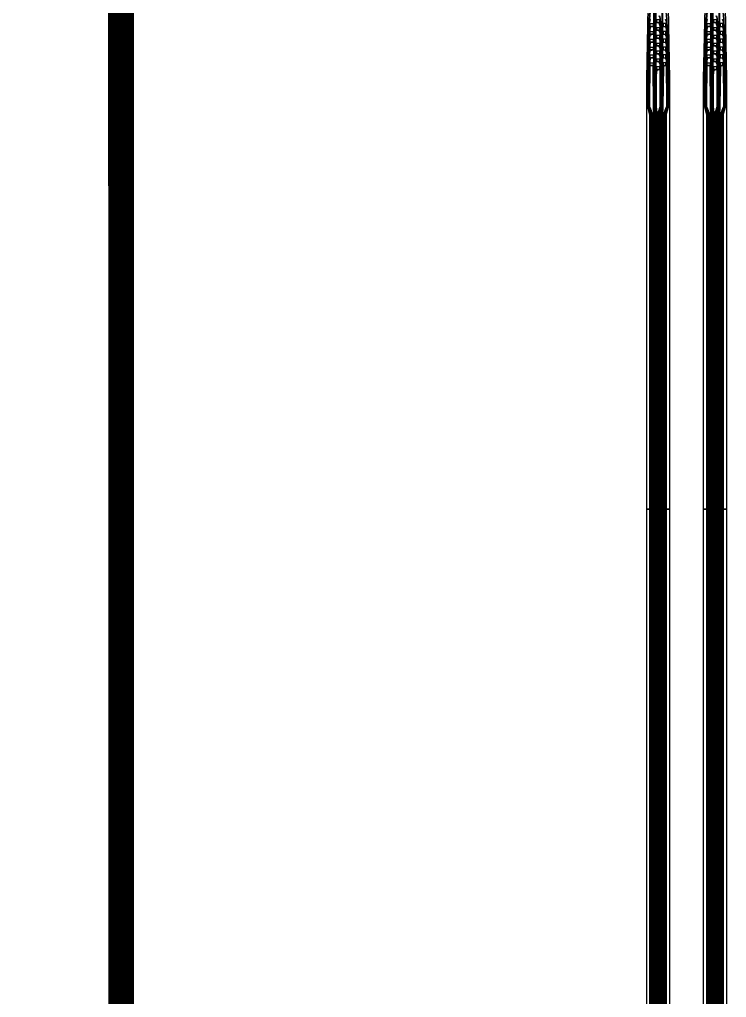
# Model space of a CAD drawing. Header units: inches. Extents: x 106592 to 209533, y 57057 to 74911.
# Drawn here: x 118044 to 120527, y 64099 to 67533 of the extents above; entities that cross this region are included whole.
import ezdxf

# ---------------------------------------------------------------- set-up
doc = ezdxf.new("R2010")
doc.units = ezdxf.units.IN
doc.header["$MEASUREMENT"] = 0
for name, color, linetype in [('metal', 221, 'Continuous'), ('nitride window', 40, 'Continuous'), ('profile', 140, 'Continuous')]:
    doc.layers.add(name, color=color, linetype=linetype)

msp = doc.modelspace()

# ---------------------------------------------------------------- linework, layer by layer
at = {"layer": 'metal'}
for points in [[(118362.4, 69498.1), (118363, 69498.1), (118363.6, 60708.1), (118363, 60708.1)], [(118363.6, 69498.1), (118364.2, 69498.1), (118364.8, 60708.1), (118364.2, 60708.1)], [(118364.8, 69498.1), (118365.4, 69498.1), (118366, 60708.1), (118365.4, 60708.1)], [(118366, 69498.1), (118366.6, 69498.1), (118367.2, 60708.1), (118366.6, 60708.1)], [(118367.2, 69498.1), (118367.8, 69498.1), (118368.4, 60708.1), (118367.8, 60708.1)], [(118368.4, 69498.1), (118369, 69498.1), (118369.6, 60708.1), (118369, 60708.1)], [(118369.6, 69498.1), (118370.2, 69498.1), (118370.8, 60708.1), (118370.2, 60708.1)], [(118370.8, 69498.1), (118371.4, 69498.1), (118372, 60708.1), (118371.4, 60708.1)], [(118372, 69498.1), (118372.6, 69498.1), (118373.2, 60708.1), (118372.6, 60708.1)], [(118373.2, 69498.1), (118373.8, 69498.1), (118374.4, 60708.1), (118373.8, 60708.1)], [(118374.4, 69498.1), (118375, 69498.1), (118375.6, 60708.1), (118375, 60708.1)], [(118375.6, 69498.1), (118376.2, 69498.1), (118376.8, 60708.1), (118376.2, 60708.1)], [(118376.8, 69498.1), (118377.4, 69498.1), (118378, 60708.1), (118377.4, 60708.1)], [(118378, 69498.1), (118378.6, 69498.1), (118379.2, 60708.1), (118378.6, 60708.1)], [(118379.2, 69498.1), (118379.8, 69498.1), (118380.4, 60708.1), (118379.8, 60708.1)], [(118380.4, 69498.1), (118381, 69498.1), (118381.6, 60708.1), (118381, 60708.1)], [(118381.6, 69498.1), (118382.2, 69498.1), (118382.8, 60708.1), (118382.2, 60708.1)], [(118382.8, 69498.1), (118383.4, 69498.1), (118384, 60708.1), (118383.4, 60708.1)], [(118384, 69498.1), (118384.6, 69498.1), (118385.2, 60708.1), (118384.6, 60708.1)], [(118385.2, 69498.1), (118385.8, 69498.1), (118386.4, 60708.1), (118385.8, 60708.1)], [(118386.4, 69498.1), (118387, 69498.1), (118387.6, 60708.1), (118387, 60708.1)], [(118387.6, 69498.1), (118388.2, 69498.1), (118388.8, 60708.1), (118388.2, 60708.1)], [(118388.8, 69498.1), (118389.4, 69498.1), (118390, 60708.1), (118389.4, 60708.1)], [(118390, 69498.1), (118390.6, 69498.1), (118391.2, 60708.1), (118390.6, 60708.1)], [(118391.2, 69498.1), (118391.8, 69498.1), (118392.4, 60708.1), (118391.8, 60708.1)], [(118392.4, 69498.1), (118393, 69498.1), (118393.6, 60708.1), (118393, 60708.1)], [(118393.6, 69498.1), (118394.2, 69498.1), (118394.8, 60708.1), (118394.2, 60708.1)], [(118394.8, 69498.1), (118395.4, 69498.1), (118396, 60708.1), (118395.4, 60708.1)], [(118396, 69498.1), (118396.6, 69498.1), (118397.2, 60708.1), (118396.6, 60708.1)], [(118397.2, 69498.1), (118397.8, 69498.1), (118398.4, 60708.1), (118397.8, 60708.1)], [(118398.4, 69498.1), (118399, 69498.1), (118399.6, 60708.1), (118399, 60708.1)], [(118399.6, 69498.1), (118400.2, 69498.1), (118400.8, 60708.1), (118400.2, 60708.1)], [(118400.8, 69498.1), (118401.4, 69498.1), (118402, 60708.1), (118401.4, 60708.1)], [(118402, 69498.1), (118402.6, 69498.1), (118403.2, 60708.1), (118402.6, 60708.1)], [(118403.2, 69498.1), (118403.8, 69498.1), (118404.4, 60708.1), (118403.8, 60708.1)], [(118404.4, 69498.1), (118405, 69498.1), (118405.6, 60708.1), (118405, 60708.1)], [(118405.6, 69498.1), (118406.2, 69498.1), (118406.8, 60708.1), (118406.2, 60708.1)], [(118406.8, 69498.1), (118407.4, 69498.1), (118408, 60708.1), (118407.4, 60708.1)], [(118408, 69498.1), (118408.6, 69498.1), (118409.2, 60708.1), (118408.6, 60708.1)], [(118409.2, 69498.1), (118409.8, 69498.1), (118410.4, 60708.1), (118409.8, 60708.1)], [(118410.4, 69498.1), (118411, 69498.1), (118411.6, 60708.1), (118411, 60708.1)], [(118411.6, 69498.1), (118412.2, 69498.1), (118412.8, 60708.1), (118412.2, 60708.1)], [(118412.8, 69498.1), (118413.4, 69498.1), (118414, 60708.1), (118413.4, 60708.1)], [(118414, 69498.1), (118414.6, 69498.1), (118415.2, 60708.1), (118414.6, 60708.1)], [(118415.2, 69498.1), (118415.8, 69498.1), (118416.4, 60708.1), (118415.8, 60708.1)], [(118416.4, 69498.1), (118417, 69498.1), (118417.6, 60708.1), (118417, 60708.1)], [(118417.6, 69498.1), (118418.2, 69498.1), (118418.8, 60708.1), (118418.2, 60708.1)], [(118418.8, 69498.1), (118419.4, 69498.1), (118420, 60708.1), (118419.4, 60708.1)], [(118420, 69498.1), (118420.6, 69498.1), (118421.2, 60708.1), (118420.6, 60708.1)], [(118421.2, 69498.1), (118421.8, 69498.1), (118422.4, 60708.1), (118421.8, 60708.1)], [(118422.4, 69498.1), (118423, 69498.1), (118423.6, 60708.1), (118423, 60708.1)], [(118423.6, 69498.1), (118424.2, 69498.1), (118424.8, 60708.1), (118424.2, 60708.1)], [(118424.8, 69498.1), (118425.4, 69498.1), (118426, 60708.1), (118425.4, 60708.1)], [(118426, 69498.1), (118426.6, 69498.1), (118427.2, 60708.1), (118426.6, 60708.1)], [(118427.2, 69498.1), (118427.8, 69498.1), (118428.4, 60708.1), (118427.8, 60708.1)], [(118428.4, 69498.1), (118429, 69498.1), (118429.6, 60708.1), (118429, 60708.1)], [(118429.6, 69498.1), (118430.2, 69498.1), (118430.8, 60708.1), (118430.2, 60708.1)], [(118430.8, 69498.1), (118431.4, 69498.1), (118432, 60708.1), (118431.4, 60708.1)], [(118432, 69498.1), (118432.6, 69498.1), (118433.2, 60708.1), (118432.6, 60708.1)], [(118433.2, 69498.1), (118433.8, 69498.1), (118434.4, 60708.1), (118433.8, 60708.1)], [(118434.4, 69498.1), (118435, 69498.1), (118435.6, 60708.1), (118435, 60708.1)], [(118435.6, 69498.1), (118436.2, 69498.1), (118436.8, 60708.1), (118436.2, 60708.1)], [(118436.8, 69498.1), (118437.4, 69498.1), (118438, 60708.1), (118437.4, 60708.1)], [(118438, 69498.1), (118438.6, 69498.1), (118439.2, 60708.1), (118438.6, 60708.1)], [(120274.2, 67197.6), (120271.9, 67227.6), (120272.1, 67579.6), (120272.1, 67603.3), (120270.6, 67614.4), (120271.6, 67614.4), (120272.6, 67603.4), (120272.6, 67579.6), (120272.4, 67227.6), (120275.1, 67197.6)], [(120276, 67197.6), (120275.4, 67227.6), (120275.6, 67549.6), (120275.6, 67554.6), (120275.6, 67583.4), (120274.5, 67628.3), (120275.5, 67628.3), (120276.1, 67583.4), (120276.1, 67554.6), (120276.1, 67549.6), (120275.9, 67227.6), (120276.9, 67197.6)], [(120278.7, 67197.6), (120277.4, 67227.6), (120277.6, 67549.6), (120277.6, 67554.6), (120277.6, 67583.4), (120277.7, 67614.2), (120282.6, 67628), (120281.6, 67628.1), (120276.9, 67614.2), (120277.1, 67583.4), (120277.1, 67554.6), (120277.1, 67549.6), (120276.9, 67227.6), (120277.8, 67197.6)], [(120298.5, 67197.6), (120301.2, 67227.6), (120301.1, 67579.6), (120301.1, 67603.3), (120302.6, 67614.4), (120301.6, 67614.4), (120300.6, 67603.4), (120300.6, 67579.6), (120300.7, 67227.6), (120297.6, 67197.6)], [(120474.3, 67197.6), (120472, 67227.6), (120472.2, 67579.6), (120472.2, 67603.3), (120470.7, 67614.4), (120471.7, 67614.4), (120472.7, 67603.4), (120472.7, 67579.6), (120472.5, 67227.6), (120475.2, 67197.6)], [(120476.1, 67197.6), (120475.5, 67227.6), (120475.7, 67549.6), (120475.7, 67554.6), (120475.7, 67583.4), (120474.6, 67628.3), (120475.6, 67628.3), (120476.2, 67583.4), (120476.2, 67554.6), (120476.2, 67549.6), (120476, 67227.6), (120477, 67197.6)], [(120478.8, 67197.6), (120477.5, 67227.6), (120477.7, 67549.6), (120477.7, 67554.6), (120477.7, 67583.4), (120477.8, 67614.2), (120482.7, 67628), (120481.7, 67628.1), (120477, 67614.2), (120477.2, 67583.4), (120477.2, 67554.6), (120477.2, 67549.6), (120477, 67227.6), (120477.9, 67197.6)], [(120498.6, 67197.6), (120501.3, 67227.6), (120501.2, 67579.6), (120501.2, 67603.3), (120502.7, 67614.4), (120501.7, 67614.4), (120500.7, 67603.4), (120500.7, 67579.6), (120500.8, 67227.6), (120497.7, 67197.6)], [(120273.3, 67197.6), (120271.4, 67227.6), (120271.6, 67575.9), (120269.1, 67586.9), (120268.1, 67586.9), (120271.1, 67575.8), (120270.9, 67227.6), (120272.4, 67197.6)], [(120280.5, 67197.6), (120278.4, 67227.6), (120278.6, 67549.6), (120278.6, 67554.6), (120278.6, 67589.6), (120282.6, 67600.5), (120281.6, 67600.6), (120278.1, 67589.6), (120278.1, 67554.6), (120278.1, 67549.6), (120277.9, 67227.6), (120279.6, 67197.6)], [(120299.4, 67197.6), (120301.7, 67227.6), (120301.6, 67575.9), (120304.1, 67586.9), (120305.1, 67586.9), (120302.1, 67575.8), (120302.2, 67227.6), (120300.3, 67197.6)], [(120473.4, 67197.6), (120471.5, 67227.6), (120471.7, 67575.9), (120469.2, 67586.9), (120468.2, 67586.9), (120471.2, 67575.8), (120471, 67227.6), (120472.5, 67197.6)], [(120480.6, 67197.6), (120478.5, 67227.6), (120478.7, 67549.6), (120478.7, 67554.6), (120478.7, 67589.6), (120482.7, 67600.5), (120481.7, 67600.6), (120478.2, 67589.6), (120478.2, 67554.6), (120478.2, 67549.6), (120478, 67227.6), (120479.7, 67197.6)], [(120499.5, 67197.6), (120501.8, 67227.6), (120501.7, 67575.9), (120504.2, 67586.9), (120505.2, 67586.9), (120502.2, 67575.8), (120502.3, 67227.6), (120500.4, 67197.6)], [(120258, 67197.6), (120250.4, 67225.7), (120250.6, 67393.9), (120251.6, 67421.4), (120252.6, 67448.9), (120253.6, 67476.4), (120254.6, 67503.9), (120255.6, 67530.1), (120256.6, 67551.4), (120259.1, 67559.4), (120260.1, 67559.4), (120257.1, 67551.3), (120256.1, 67530.1), (120255.1, 67503.9), (120254.1, 67476.4), (120253.1, 67448.9), (120252.1, 67421.4), (120251.1, 67393.9), (120250.9, 67225.8), (120258.9, 67197.6)], [(120282.3, 67197.6), (120279.4, 67227.6), (120279.6, 67549.6), (120279.6, 67565), (120282.6, 67573.1), (120281.6, 67573.1), (120279.1, 67565.1), (120279.1, 67549.6), (120278.9, 67227.6), (120281.4, 67197.6)], [(120295.8, 67197.6), (120299.4, 67225.8), (120299.6, 67357.7), (120299.6, 67380.1), (120298.6, 67407.2), (120297.6, 67436.4), (120296.6, 67463.9), (120295.6, 67485.1), (120294.6, 67517.6), (120293.6, 67537.6), (120290.6, 67545.6), (120291.6, 67545.6), (120294.1, 67537.6), (120295.1, 67517.6), (120296.1, 67485.1), (120297.1, 67463.9), (120298.1, 67436.4), (120299.1, 67407.2), (120300.1, 67380.1), (120300.1, 67357.7), (120299.9, 67225.6), (120296.7, 67197.6)], [(120314.7, 67197.6), (120322.7, 67225.7), (120322.6, 67393.9), (120321.6, 67421.4), (120320.6, 67448.9), (120319.6, 67476.4), (120318.6, 67503.9), (120317.6, 67530.1), (120316.6, 67551.4), (120314.1, 67559.4), (120313.1, 67559.4), (120316.1, 67551.3), (120317.1, 67530.1), (120318.1, 67503.9), (120319.1, 67476.4), (120320.1, 67448.9), (120321.1, 67421.4), (120322.1, 67393.9), (120322.2, 67225.8), (120313.8, 67197.6)], [(120458.1, 67197.6), (120450.5, 67225.7), (120450.7, 67393.9), (120451.7, 67421.4), (120452.7, 67448.9), (120453.7, 67476.4), (120454.7, 67503.9), (120455.7, 67530.1), (120456.7, 67551.4), (120459.2, 67559.4), (120460.2, 67559.4), (120457.2, 67551.3), (120456.2, 67530.1), (120455.2, 67503.9), (120454.2, 67476.4), (120453.2, 67448.9), (120452.2, 67421.4), (120451.2, 67393.9), (120451, 67225.8), (120459, 67197.6)], [(120482.4, 67197.6), (120479.5, 67227.6), (120479.7, 67549.6), (120479.7, 67565), (120482.7, 67573.1), (120481.7, 67573.1), (120479.2, 67565.1), (120479.2, 67549.6), (120479, 67227.6), (120481.5, 67197.6)], [(120495.9, 67197.6), (120499.5, 67225.8), (120499.7, 67357.7), (120499.7, 67380.1), (120498.7, 67407.2), (120497.7, 67436.4), (120496.7, 67463.9), (120495.7, 67485.1), (120494.7, 67517.6), (120493.7, 67537.6), (120490.7, 67545.6), (120491.7, 67545.6), (120494.2, 67537.6), (120495.2, 67517.6), (120496.2, 67485.1), (120497.2, 67463.9), (120498.2, 67436.4), (120499.2, 67407.2), (120500.2, 67380.1), (120500.2, 67357.7), (120500, 67225.6), (120496.8, 67197.6)], [(120514.8, 67197.6), (120522.8, 67225.7), (120522.7, 67393.9), (120521.7, 67421.4), (120520.7, 67448.9), (120519.7, 67476.4), (120518.7, 67503.9), (120517.7, 67530.1), (120516.7, 67551.4), (120514.2, 67559.4), (120513.2, 67559.4), (120516.2, 67551.3), (120517.2, 67530.1), (120518.2, 67503.9), (120519.2, 67476.4), (120520.2, 67448.9), (120521.2, 67421.4), (120522.2, 67393.9), (120522.3, 67225.8), (120513.9, 67197.6)], [(120260.7, 67197.6), (120251.9, 67226.1), (120252.1, 67393.9), (120253.1, 67421.4), (120254.1, 67448.9), (120255.1, 67476.4), (120256.1, 67503.9), (120257.1, 67525.1), (120260.1, 67533.1), (120259.1, 67533.1), (120256.6, 67525.1), (120255.6, 67503.9), (120254.6, 67476.4), (120253.6, 67448.9), (120252.6, 67421.4), (120251.6, 67393.9), (120251.4, 67226), (120259.8, 67197.6)], [(120259.1, 67508.9), (120259.1, 67518.9), (120269.1, 67518.9), (120269.1, 67508.9)], [(120260.1, 67506.9), (120269.1, 67508.9), (120259.1, 67508.9), (120259.1, 67506.9)], [(120281.6, 67522.6), (120281.6, 67532.6), (120291.6, 67532.6), (120291.6, 67522.6)], [(120290.6, 67520.6), (120281.6, 67522.6), (120291.6, 67522.6), (120291.6, 67520.6)], [(120294, 67197.6), (120298.4, 67226.1), (120298.6, 67357.7), (120298.6, 67380.1), (120297.6, 67407.2), (120296.6, 67436.4), (120295.6, 67463.9), (120294.6, 67485.1), (120293.6, 67510.1), (120290.6, 67520.6), (120291.6, 67520.6), (120294.1, 67510.1), (120295.1, 67485.1), (120296.1, 67463.9), (120297.1, 67436.4), (120298.1, 67407.2), (120299.1, 67380.1), (120299.1, 67357.7), (120298.9, 67225.9), (120294.9, 67197.6)], [(120314.1, 67508.9), (120314.1, 67518.9), (120304.1, 67518.9), (120304.1, 67508.9)], [(120313.1, 67506.9), (120304.1, 67508.9), (120314.1, 67508.9), (120314.1, 67506.9)], [(120312, 67197.6), (120321.2, 67226.1), (120321.1, 67393.9), (120320.1, 67421.4), (120319.1, 67448.9), (120318.1, 67476.4), (120317.1, 67503.9), (120316.1, 67525.1), (120313.1, 67533.1), (120314.1, 67533.1), (120316.6, 67525.1), (120317.6, 67503.9), (120318.6, 67476.4), (120319.6, 67448.9), (120320.6, 67421.4), (120321.6, 67393.9), (120321.7, 67226), (120312.9, 67197.6)], [(120460.8, 67197.6), (120452, 67226.1), (120452.2, 67393.9), (120453.2, 67421.4), (120454.2, 67448.9), (120455.2, 67476.4), (120456.2, 67503.9), (120457.2, 67525.1), (120460.2, 67533.1), (120459.2, 67533.1), (120456.7, 67525.1), (120455.7, 67503.9), (120454.7, 67476.4), (120453.7, 67448.9), (120452.7, 67421.4), (120451.7, 67393.9), (120451.5, 67226), (120459.9, 67197.6)], [(120459.2, 67508.9), (120459.2, 67518.9), (120469.2, 67518.9), (120469.2, 67508.9)], [(120460.2, 67506.9), (120469.2, 67508.9), (120459.2, 67508.9), (120459.2, 67506.9)], [(120481.7, 67522.6), (120481.7, 67532.6), (120491.7, 67532.6), (120491.7, 67522.6)], [(120490.7, 67520.6), (120481.7, 67522.6), (120491.7, 67522.6), (120491.7, 67520.6)], [(120494.1, 67197.6), (120498.5, 67226.1), (120498.7, 67357.7), (120498.7, 67380.1), (120497.7, 67407.2), (120496.7, 67436.4), (120495.7, 67463.9), (120494.7, 67485.1), (120493.7, 67510.1), (120490.7, 67520.6), (120491.7, 67520.6), (120494.2, 67510.1), (120495.2, 67485.1), (120496.2, 67463.9), (120497.2, 67436.4), (120498.2, 67407.2), (120499.2, 67380.1), (120499.2, 67357.7), (120499, 67225.9), (120495, 67197.6)], [(120514.2, 67508.9), (120514.2, 67518.9), (120504.2, 67518.9), (120504.2, 67508.9)], [(120513.2, 67506.9), (120504.2, 67508.9), (120514.2, 67508.9), (120514.2, 67506.9)], [(120512.1, 67197.6), (120521.3, 67226.1), (120521.2, 67393.9), (120520.2, 67421.4), (120519.2, 67448.9), (120518.2, 67476.4), (120517.2, 67503.9), (120516.2, 67525.1), (120513.2, 67533.1), (120514.2, 67533.1), (120516.7, 67525.1), (120517.7, 67503.9), (120518.7, 67476.4), (120519.7, 67448.9), (120520.7, 67421.4), (120521.7, 67393.9), (120521.8, 67226), (120513, 67197.6)], [(120261.6, 67197.6), (120252.4, 67226.3), (120252.6, 67393.9), (120253.6, 67421.4), (120254.6, 67448.9), (120255.6, 67476.4), (120256.6, 67498.9), (120259.1, 67506.9), (120260.1, 67506.9), (120257.1, 67498.8), (120256.1, 67476.4), (120255.1, 67448.9), (120254.1, 67421.4), (120253.1, 67393.9), (120252.9, 67226.4), (120262.5, 67197.6)], [(120264.3, 67197.6), (120253.9, 67226.7), (120254.1, 67393.9), (120255.1, 67421.4), (120256.1, 67448.9), (120257.1, 67471.3), (120260.1, 67479.4), (120259.1, 67479.4), (120256.6, 67471.4), (120255.6, 67448.9), (120254.6, 67421.4), (120253.6, 67393.9), (120253.4, 67226.6), (120263.4, 67197.6)], [(120259.1, 67481.4), (120259.1, 67491.4), (120269.1, 67491.4), (120269.1, 67481.4)], [(120260.1, 67479.4), (120269.1, 67481.4), (120259.1, 67481.4), (120259.1, 67479.4)], [(120281.6, 67495.1), (120281.6, 67505.1), (120291.6, 67505.1), (120291.6, 67495.1)], [(120290.6, 67493.1), (120281.6, 67495.1), (120291.6, 67495.1), (120291.6, 67493.1)], [(120281.6, 67467.6), (120281.6, 67477.6), (120291.6, 67477.6), (120291.6, 67467.6)], [(120292.2, 67197.6), (120297.4, 67226.4), (120297.6, 67357.7), (120297.6, 67380.1), (120296.6, 67407.2), (120295.6, 67436.4), (120294.6, 67463.9), (120293.6, 67485.1), (120290.6, 67493.1), (120291.6, 67493.1), (120294.1, 67485.1), (120295.1, 67463.9), (120296.1, 67436.4), (120297.1, 67407.2), (120298.1, 67380.1), (120298.1, 67357.7), (120297.9, 67226.2), (120293.1, 67197.6)], [(120314.1, 67481.4), (120314.1, 67491.4), (120304.1, 67491.4), (120304.1, 67481.4)], [(120313.1, 67479.4), (120304.1, 67481.4), (120314.1, 67481.4), (120314.1, 67479.4)], [(120308.4, 67197.6), (120319.2, 67226.7), (120319.1, 67393.9), (120318.1, 67421.4), (120317.1, 67448.9), (120316.1, 67471.3), (120313.1, 67479.4), (120314.1, 67479.4), (120316.6, 67471.4), (120317.6, 67448.9), (120318.6, 67421.4), (120319.6, 67393.9), (120319.7, 67226.6), (120309.3, 67197.6)], [(120311.1, 67197.6), (120320.7, 67226.3), (120320.6, 67393.9), (120319.6, 67421.4), (120318.6, 67448.9), (120317.6, 67476.4), (120316.6, 67498.9), (120314.1, 67506.9), (120313.1, 67506.9), (120316.1, 67498.8), (120317.1, 67476.4), (120318.1, 67448.9), (120319.1, 67421.4), (120320.1, 67393.9), (120320.2, 67226.4), (120310.2, 67197.6)], [(120461.7, 67197.6), (120452.5, 67226.3), (120452.7, 67393.9), (120453.7, 67421.4), (120454.7, 67448.9), (120455.7, 67476.4), (120456.7, 67498.9), (120459.2, 67506.9), (120460.2, 67506.9), (120457.2, 67498.8), (120456.2, 67476.4), (120455.2, 67448.9), (120454.2, 67421.4), (120453.2, 67393.9), (120453, 67226.4), (120462.6, 67197.6)], [(120464.4, 67197.6), (120454, 67226.7), (120454.2, 67393.9), (120455.2, 67421.4), (120456.2, 67448.9), (120457.2, 67471.3), (120460.2, 67479.4), (120459.2, 67479.4), (120456.7, 67471.4), (120455.7, 67448.9), (120454.7, 67421.4), (120453.7, 67393.9), (120453.5, 67226.6), (120463.5, 67197.6)], [(120459.2, 67481.4), (120459.2, 67491.4), (120469.2, 67491.4), (120469.2, 67481.4)], [(120460.2, 67479.4), (120469.2, 67481.4), (120459.2, 67481.4), (120459.2, 67479.4)], [(120481.7, 67495.1), (120481.7, 67505.1), (120491.7, 67505.1), (120491.7, 67495.1)], [(120490.7, 67493.1), (120481.7, 67495.1), (120491.7, 67495.1), (120491.7, 67493.1)], [(120481.7, 67467.6), (120481.7, 67477.6), (120491.7, 67477.6), (120491.7, 67467.6)], [(120492.3, 67197.6), (120497.5, 67226.4), (120497.7, 67357.7), (120497.7, 67380.1), (120496.7, 67407.2), (120495.7, 67436.4), (120494.7, 67463.9), (120493.7, 67485.1), (120490.7, 67493.1), (120491.7, 67493.1), (120494.2, 67485.1), (120495.2, 67463.9), (120496.2, 67436.4), (120497.2, 67407.2), (120498.2, 67380.1), (120498.2, 67357.7), (120498, 67226.2), (120493.2, 67197.6)], [(120514.2, 67481.4), (120514.2, 67491.4), (120504.2, 67491.4), (120504.2, 67481.4)], [(120513.2, 67479.4), (120504.2, 67481.4), (120514.2, 67481.4), (120514.2, 67479.4)], [(120508.5, 67197.6), (120519.3, 67226.7), (120519.2, 67393.9), (120518.2, 67421.4), (120517.2, 67448.9), (120516.2, 67471.3), (120513.2, 67479.4), (120514.2, 67479.4), (120516.7, 67471.4), (120517.7, 67448.9), (120518.7, 67421.4), (120519.7, 67393.9), (120519.8, 67226.6), (120509.4, 67197.6)], [(120511.2, 67197.6), (120520.8, 67226.3), (120520.7, 67393.9), (120519.7, 67421.4), (120518.7, 67448.9), (120517.7, 67476.4), (120516.7, 67498.9), (120514.2, 67506.9), (120513.2, 67506.9), (120516.2, 67498.8), (120517.2, 67476.4), (120518.2, 67448.9), (120519.2, 67421.4), (120520.2, 67393.9), (120520.3, 67226.4), (120510.3, 67197.6)], [(120265.2, 67197.6), (120254.4, 67226.9), (120254.6, 67393.9), (120255.6, 67421.4), (120256.6, 67443.9), (120259.1, 67451.9), (120260.1, 67451.9), (120257.1, 67443.8), (120256.1, 67421.4), (120255.1, 67393.9), (120254.9, 67227), (120266.1, 67197.6)], [(120259.1, 67453.9), (120259.1, 67463.9), (120269.1, 67463.9), (120269.1, 67453.9)], [(120260.1, 67451.9), (120269.1, 67453.9), (120259.1, 67453.9), (120259.1, 67451.9)], [(120290.6, 67465.6), (120281.6, 67467.6), (120291.6, 67467.6), (120291.6, 67465.6)], [(120281.6, 67440.1), (120281.6, 67450.1), (120291.6, 67450.1), (120291.6, 67440.1)], [(120290.6, 67438.1), (120281.6, 67440.1), (120291.6, 67440.1), (120291.6, 67438.1)], [(120290.4, 67197.6), (120296.4, 67226.7), (120296.6, 67357.7), (120296.6, 67380.1), (120295.6, 67407.2), (120294.6, 67436.4), (120293.6, 67457.6), (120290.6, 67465.6), (120291.6, 67465.6), (120294.1, 67457.6), (120295.1, 67436.4), (120296.1, 67407.2), (120297.1, 67380.1), (120297.1, 67357.7), (120296.9, 67226.6), (120291.3, 67197.6)], [(120314.1, 67453.9), (120314.1, 67463.9), (120304.1, 67463.9), (120304.1, 67453.9)], [(120313.1, 67451.9), (120304.1, 67453.9), (120314.1, 67453.9), (120314.1, 67451.9)], [(120307.5, 67197.6), (120318.7, 67226.9), (120318.6, 67393.9), (120317.6, 67421.4), (120316.6, 67443.9), (120314.1, 67451.9), (120313.1, 67451.9), (120316.1, 67443.8), (120317.1, 67421.4), (120318.1, 67393.9), (120318.2, 67227), (120306.6, 67197.6)], [(120465.3, 67197.6), (120454.5, 67226.9), (120454.7, 67393.9), (120455.7, 67421.4), (120456.7, 67443.9), (120459.2, 67451.9), (120460.2, 67451.9), (120457.2, 67443.8), (120456.2, 67421.4), (120455.2, 67393.9), (120455, 67227), (120466.2, 67197.6)], [(120459.2, 67453.9), (120459.2, 67463.9), (120469.2, 67463.9), (120469.2, 67453.9)], [(120460.2, 67451.9), (120469.2, 67453.9), (120459.2, 67453.9), (120459.2, 67451.9)], [(120490.7, 67465.6), (120481.7, 67467.6), (120491.7, 67467.6), (120491.7, 67465.6)], [(120481.7, 67440.1), (120481.7, 67450.1), (120491.7, 67450.1), (120491.7, 67440.1)], [(120490.7, 67438.1), (120481.7, 67440.1), (120491.7, 67440.1), (120491.7, 67438.1)], [(120490.5, 67197.6), (120496.5, 67226.7), (120496.7, 67357.7), (120496.7, 67380.1), (120495.7, 67407.2), (120494.7, 67436.4), (120493.7, 67457.6), (120490.7, 67465.6), (120491.7, 67465.6), (120494.2, 67457.6), (120495.2, 67436.4), (120496.2, 67407.2), (120497.2, 67380.1), (120497.2, 67357.7), (120497, 67226.6), (120491.4, 67197.6)], [(120514.2, 67453.9), (120514.2, 67463.9), (120504.2, 67463.9), (120504.2, 67453.9)], [(120513.2, 67451.9), (120504.2, 67453.9), (120514.2, 67453.9), (120514.2, 67451.9)], [(120507.6, 67197.6), (120518.8, 67226.9), (120518.7, 67393.9), (120517.7, 67421.4), (120516.7, 67443.9), (120514.2, 67451.9), (120513.2, 67451.9), (120516.2, 67443.8), (120517.2, 67421.4), (120518.2, 67393.9), (120518.3, 67227), (120506.7, 67197.6)], [(120267.9, 67197.6), (120255.9, 67227.3), (120256.1, 67393.9), (120257.1, 67416.3), (120260.1, 67424.4), (120259.1, 67424.4), (120256.6, 67416.4), (120255.6, 67393.9), (120255.4, 67227.2), (120267, 67197.6)], [(120259.1, 67426.4), (120259.1, 67436.4), (120269.1, 67436.4), (120269.1, 67426.4)], [(120260.1, 67424.4), (120269.1, 67426.4), (120259.1, 67426.4), (120259.1, 67424.4)], [(120269.1, 67408.9), (120269.1, 67398.9), (120259.1, 67398.9), (120259.1, 67408.9)], [(120281.6, 67412.6), (120281.6, 67422.6), (120291.6, 67422.6), (120291.6, 67412.6)], [(120290.6, 67410.6), (120281.6, 67412.6), (120291.6, 67412.6), (120291.6, 67410.6)], [(120286.8, 67197.6), (120294.4, 67227.3), (120294.6, 67357.7), (120294.6, 67380.1), (120293.6, 67402.1), (120290.6, 67410.6), (120291.6, 67410.6), (120294.1, 67402.2), (120295.1, 67380.1), (120295.1, 67357.7), (120294.9, 67227.2), (120287.7, 67197.6)], [(120288.6, 67197.6), (120295.4, 67227), (120295.6, 67357.7), (120295.6, 67380.1), (120294.6, 67407.2), (120293.6, 67430.1), (120290.6, 67438.1), (120291.6, 67438.1), (120294.1, 67430.1), (120295.1, 67407.2), (120296.1, 67380.1), (120296.1, 67357.7), (120295.9, 67226.9), (120289.5, 67197.6)], [(120314.1, 67426.4), (120314.1, 67436.4), (120304.1, 67436.4), (120304.1, 67426.4)], [(120313.1, 67424.4), (120304.1, 67426.4), (120314.1, 67426.4), (120314.1, 67424.4)], [(120304.1, 67408.9), (120304.1, 67398.9), (120314.1, 67398.9), (120314.1, 67408.9)], [(120304.8, 67197.6), (120317.2, 67227.3), (120317.1, 67393.9), (120316.1, 67416.3), (120313.1, 67424.4), (120314.1, 67424.4), (120316.6, 67416.4), (120317.6, 67393.9), (120317.7, 67227.2), (120305.7, 67197.6)], [(120468, 67197.6), (120456, 67227.3), (120456.2, 67393.9), (120457.2, 67416.3), (120460.2, 67424.4), (120459.2, 67424.4), (120456.7, 67416.4), (120455.7, 67393.9), (120455.5, 67227.2), (120467.1, 67197.6)], [(120459.2, 67426.4), (120459.2, 67436.4), (120469.2, 67436.4), (120469.2, 67426.4)], [(120460.2, 67424.4), (120469.2, 67426.4), (120459.2, 67426.4), (120459.2, 67424.4)], [(120469.2, 67408.9), (120469.2, 67398.9), (120459.2, 67398.9), (120459.2, 67408.9)], [(120481.7, 67412.6), (120481.7, 67422.6), (120491.7, 67422.6), (120491.7, 67412.6)], [(120490.7, 67410.6), (120481.7, 67412.6), (120491.7, 67412.6), (120491.7, 67410.6)], [(120486.9, 67197.6), (120494.5, 67227.3), (120494.7, 67357.7), (120494.7, 67380.1), (120493.7, 67402.1), (120490.7, 67410.6), (120491.7, 67410.6), (120494.2, 67402.2), (120495.2, 67380.1), (120495.2, 67357.7), (120495, 67227.2), (120487.8, 67197.6)], [(120488.7, 67197.6), (120495.5, 67227), (120495.7, 67357.7), (120495.7, 67380.1), (120494.7, 67407.2), (120493.7, 67430.1), (120490.7, 67438.1), (120491.7, 67438.1), (120494.2, 67430.1), (120495.2, 67407.2), (120496.2, 67380.1), (120496.2, 67357.7), (120496, 67226.9), (120489.6, 67197.6)], [(120514.2, 67426.4), (120514.2, 67436.4), (120504.2, 67436.4), (120504.2, 67426.4)], [(120513.2, 67424.4), (120504.2, 67426.4), (120514.2, 67426.4), (120514.2, 67424.4)], [(120504.2, 67408.9), (120504.2, 67398.9), (120514.2, 67398.9), (120514.2, 67408.9)], [(120504.9, 67197.6), (120517.3, 67227.3), (120517.2, 67393.9), (120516.2, 67416.3), (120513.2, 67424.4), (120514.2, 67424.4), (120516.7, 67416.4), (120517.7, 67393.9), (120517.8, 67227.2), (120505.8, 67197.6)], [(120268.8, 67197.6), (120256.4, 67227.5), (120256.6, 67388.9), (120259.1, 67396.9), (120260.1, 67396.9), (120257.1, 67388.8), (120256.9, 67227.6), (120269.7, 67197.6)], [(120260.1, 67396.9), (120269.1, 67398.9), (120259.1, 67398.9), (120259.1, 67396.9)], [(120259.1, 67371.4), (120259.1, 67381.4), (120269.1, 67381.4), (120269.1, 67371.4)], [(120268.1, 67369.4), (120259.1, 67371.4), (120269.1, 67371.4), (120269.1, 67369.4)], [(120281.6, 67385.1), (120281.6, 67395.1), (120291.6, 67395.1), (120291.6, 67385.1)], [(120290.6, 67383.1), (120281.6, 67385.1), (120291.6, 67385.1), (120291.6, 67383.1)], [(120285, 67197.6), (120293.4, 67227.6), (120293.6, 67357.7), (120293.6, 67375.1), (120290.6, 67383.1), (120291.6, 67383.1), (120294.1, 67375.1), (120294.1, 67357.7), (120293.9, 67227.5), (120285.9, 67197.6)], [(120303.9, 67197.6), (120316.7, 67227.5), (120316.6, 67388.9), (120314.1, 67396.9), (120313.1, 67396.9), (120316.1, 67388.8), (120316.2, 67227.6), (120303, 67197.6)], [(120313.1, 67396.9), (120304.1, 67398.9), (120314.1, 67398.9), (120314.1, 67396.9)], [(120314.1, 67371.4), (120314.1, 67381.4), (120304.1, 67381.4), (120304.1, 67371.4)], [(120305.1, 67369.4), (120314.1, 67371.4), (120304.1, 67371.4), (120304.1, 67369.4)], [(120468.9, 67197.6), (120456.5, 67227.5), (120456.7, 67388.9), (120459.2, 67396.9), (120460.2, 67396.9), (120457.2, 67388.8), (120457, 67227.6), (120469.8, 67197.6)], [(120460.2, 67396.9), (120469.2, 67398.9), (120459.2, 67398.9), (120459.2, 67396.9)], [(120459.2, 67371.4), (120459.2, 67381.4), (120469.2, 67381.4), (120469.2, 67371.4)], [(120468.2, 67369.4), (120459.2, 67371.4), (120469.2, 67371.4), (120469.2, 67369.4)], [(120481.7, 67385.1), (120481.7, 67395.1), (120491.7, 67395.1), (120491.7, 67385.1)], [(120490.7, 67383.1), (120481.7, 67385.1), (120491.7, 67385.1), (120491.7, 67383.1)], [(120485.1, 67197.6), (120493.5, 67227.6), (120493.7, 67357.7), (120493.7, 67375.1), (120490.7, 67383.1), (120491.7, 67383.1), (120494.2, 67375.1), (120494.2, 67357.7), (120494, 67227.5), (120486, 67197.6)], [(120504, 67197.6), (120516.8, 67227.5), (120516.7, 67388.9), (120514.2, 67396.9), (120513.2, 67396.9), (120516.2, 67388.8), (120516.3, 67227.6), (120503.1, 67197.6)], [(120513.2, 67396.9), (120504.2, 67398.9), (120514.2, 67398.9), (120514.2, 67396.9)], [(120514.2, 67371.4), (120514.2, 67381.4), (120504.2, 67381.4), (120504.2, 67371.4)], [(120505.2, 67369.4), (120514.2, 67371.4), (120504.2, 67371.4), (120504.2, 67369.4)], [(120271.5, 67197.6), (120270.4, 67227.6), (120269.1, 67369.4), (120268.1, 67369.4), (120269.9, 67227.6), (120270.6, 67197.6)], [(120284.1, 67197.6), (120280.4, 67227.6), (120280.6, 67337.7), (120282.6, 67355.6), (120281.6, 67355.6), (120280.1, 67337.7), (120279.9, 67227.6), (120283.2, 67197.6)], [(120281.6, 67357.6), (120281.6, 67367.6), (120291.6, 67367.6), (120291.6, 67357.6)], [(120282.6, 67355.6), (120291.6, 67357.6), (120281.6, 67357.6), (120281.6, 67355.6)], [(120301.2, 67197.6), (120302.7, 67227.6), (120304.1, 67369.4), (120305.1, 67369.4), (120303.2, 67227.6), (120302.1, 67197.6)], [(120471.6, 67197.6), (120470.5, 67227.6), (120469.2, 67369.4), (120468.2, 67369.4), (120470, 67227.6), (120470.7, 67197.6)], [(120484.2, 67197.6), (120480.5, 67227.6), (120480.7, 67337.7), (120482.7, 67355.6), (120481.7, 67355.6), (120480.2, 67337.7), (120480, 67227.6), (120483.3, 67197.6)], [(120481.7, 67357.6), (120481.7, 67367.6), (120491.7, 67367.6), (120491.7, 67357.6)], [(120482.7, 67355.6), (120491.7, 67357.6), (120481.7, 67357.6), (120481.7, 67355.6)], [(120501.3, 67197.6), (120502.8, 67227.6), (120504.2, 67369.4), (120505.2, 67369.4), (120503.3, 67227.6), (120502.2, 67197.6)], [(120258, 67197.6), (120258.9, 67197.6), (120258.9, 60688.1), (120258, 60688.1)], [(120259.8, 67197.6), (120260.7, 67197.6), (120260.7, 60688.1), (120259.8, 60688.1)], [(120261.6, 67197.6), (120262.5, 67197.6), (120262.5, 60688.1), (120261.6, 60688.1)], [(120263.4, 67197.6), (120264.3, 67197.6), (120264.3, 60688.1), (120263.4, 60688.1)], [(120265.2, 67197.6), (120266.1, 67197.6), (120266.1, 60688.1), (120265.2, 60688.1)], [(120267, 67197.6), (120267.9, 67197.6), (120267.9, 60688.1), (120267, 60688.1)], [(120268.8, 67197.6), (120269.7, 67197.6), (120269.7, 60688.1), (120268.8, 60688.1)], [(120270.6, 67197.6), (120271.5, 67197.6), (120271.5, 60688.1), (120270.6, 60688.1)], [(120272.4, 67197.6), (120273.3, 67197.6), (120273.3, 60688.1), (120272.4, 60688.1)], [(120274.2, 67197.6), (120275.1, 67197.6), (120275.1, 60688.1), (120274.2, 60688.1)], [(120276, 67197.6), (120276.9, 67197.6), (120276.9, 60688.1), (120276, 60688.1)], [(120277.8, 67197.6), (120278.7, 67197.6), (120278.7, 60688.1), (120277.8, 60688.1)], [(120279.6, 67197.6), (120280.5, 67197.6), (120280.5, 60688.1), (120279.6, 60688.1)], [(120281.4, 67197.6), (120282.3, 67197.6), (120282.3, 60688.1), (120281.4, 60688.1)], [(120283.2, 67197.6), (120284.1, 67197.6), (120284.1, 60688.1), (120283.2, 60688.1)], [(120285, 67197.6), (120285.9, 67197.6), (120285.9, 60688.1), (120285, 60688.1)], [(120286.8, 67197.6), (120287.7, 67197.6), (120287.7, 60688.1), (120286.8, 60688.1)], [(120288.6, 67197.6), (120289.5, 67197.6), (120289.5, 60688.1), (120288.6, 60688.1)], [(120290.4, 67197.6), (120291.3, 67197.6), (120291.3, 60688.1), (120290.4, 60688.1)], [(120292.2, 67197.6), (120293.1, 67197.6), (120293.1, 60688.1), (120292.2, 60688.1)], [(120294, 67197.6), (120294.9, 67197.6), (120294.9, 60688.1), (120294, 60688.1)], [(120295.8, 67197.6), (120296.7, 67197.6), (120296.7, 60688.1), (120295.8, 60688.1)], [(120297.6, 67197.6), (120298.5, 67197.6), (120298.5, 60688.1), (120297.6, 60688.1)], [(120299.4, 67197.6), (120300.3, 67197.6), (120300.3, 60688.1), (120299.4, 60688.1)], [(120301.2, 67197.6), (120302.1, 67197.6), (120302.1, 60688.1), (120301.2, 60688.1)], [(120303, 67197.6), (120303.9, 67197.6), (120303.9, 60688.1), (120303, 60688.1)], [(120304.8, 67197.6), (120305.7, 67197.6), (120305.7, 60688.1), (120304.8, 60688.1)], [(120306.6, 67197.6), (120307.5, 67197.6), (120307.5, 60688.1), (120306.6, 60688.1)], [(120308.4, 67197.6), (120309.3, 67197.6), (120309.3, 60688.1), (120308.4, 60688.1)], [(120310.2, 67197.6), (120311.1, 67197.6), (120311.1, 60688.1), (120310.2, 60688.1)], [(120312, 67197.6), (120312.9, 67197.6), (120312.9, 60688.1), (120312, 60688.1)], [(120313.8, 67197.6), (120314.7, 67197.6), (120314.7, 60688.1), (120313.8, 60688.1)], [(120458.1, 67197.6), (120459, 67197.6), (120459, 60688.1), (120458.1, 60688.1)], [(120459.9, 67197.6), (120460.8, 67197.6), (120460.8, 60688.1), (120459.9, 60688.1)], [(120461.7, 67197.6), (120462.6, 67197.6), (120462.6, 60688.1), (120461.7, 60688.1)], [(120463.5, 67197.6), (120464.4, 67197.6), (120464.4, 60688.1), (120463.5, 60688.1)], [(120465.3, 67197.6), (120466.2, 67197.6), (120466.2, 60688.1), (120465.3, 60688.1)], [(120467.1, 67197.6), (120468, 67197.6), (120468, 60688.1), (120467.1, 60688.1)], [(120468.9, 67197.6), (120469.8, 67197.6), (120469.8, 60688.1), (120468.9, 60688.1)], [(120470.7, 67197.6), (120471.6, 67197.6), (120471.6, 60688.1), (120470.7, 60688.1)], [(120472.5, 67197.6), (120473.4, 67197.6), (120473.4, 60688.1), (120472.5, 60688.1)], [(120474.3, 67197.6), (120475.2, 67197.6), (120475.2, 60688.1), (120474.3, 60688.1)], [(120476.1, 67197.6), (120477, 67197.6), (120477, 60688.1), (120476.1, 60688.1)], [(120477.9, 67197.6), (120478.8, 67197.6), (120478.8, 60688.1), (120477.9, 60688.1)], [(120479.7, 67197.6), (120480.6, 67197.6), (120480.6, 60688.1), (120479.7, 60688.1)], [(120481.5, 67197.6), (120482.4, 67197.6), (120482.4, 60688.1), (120481.5, 60688.1)], [(120483.3, 67197.6), (120484.2, 67197.6), (120484.2, 60688.1), (120483.3, 60688.1)], [(120485.1, 67197.6), (120486, 67197.6), (120486, 60688.1), (120485.1, 60688.1)], [(120486.9, 67197.6), (120487.8, 67197.6), (120487.8, 60688.1), (120486.9, 60688.1)], [(120488.7, 67197.6), (120489.6, 67197.6), (120489.6, 60688.1), (120488.7, 60688.1)], [(120490.5, 67197.6), (120491.4, 67197.6), (120491.4, 60688.1), (120490.5, 60688.1)], [(120492.3, 67197.6), (120493.2, 67197.6), (120493.2, 60688.1), (120492.3, 60688.1)], [(120494.1, 67197.6), (120495, 67197.6), (120495, 60688.1), (120494.1, 60688.1)], [(120495.9, 67197.6), (120496.8, 67197.6), (120496.8, 60688.1), (120495.9, 60688.1)], [(120497.7, 67197.6), (120498.6, 67197.6), (120498.6, 60688.1), (120497.7, 60688.1)], [(120499.5, 67197.6), (120500.4, 67197.6), (120500.4, 60688.1), (120499.5, 60688.1)], [(120501.3, 67197.6), (120502.2, 67197.6), (120502.2, 60688.1), (120501.3, 60688.1)], [(120503.1, 67197.6), (120504, 67197.6), (120504, 60688.1), (120503.1, 60688.1)], [(120504.9, 67197.6), (120505.8, 67197.6), (120505.8, 60688.1), (120504.9, 60688.1)], [(120506.7, 67197.6), (120507.6, 67197.6), (120507.6, 60688.1), (120506.7, 60688.1)], [(120508.5, 67197.6), (120509.4, 67197.6), (120509.4, 60688.1), (120508.5, 60688.1)], [(120510.3, 67197.6), (120511.2, 67197.6), (120511.2, 60688.1), (120510.3, 60688.1)], [(120512.1, 67197.6), (120513, 67197.6), (120513, 60688.1), (120512.1, 60688.1)], [(120513.9, 67197.6), (120514.8, 67197.6), (120514.8, 60688.1), (120513.9, 60688.1)]]:
    msp.add_lwpolyline(points, close=True, dxfattribs=at)
at = {"layer": 'nitride window'}
for points in [[(120259.1, 67518.9), (120269.1, 67518.9), (120269.1, 67508.9), (120259.1, 67508.9)], [(120281.6, 67532.6), (120291.6, 67532.6), (120291.6, 67522.6), (120281.6, 67522.6)], [(120314.1, 67518.9), (120304.1, 67518.9), (120304.1, 67508.9), (120314.1, 67508.9)], [(120459.2, 67518.9), (120469.2, 67518.9), (120469.2, 67508.9), (120459.2, 67508.9)], [(120481.7, 67532.6), (120491.7, 67532.6), (120491.7, 67522.6), (120481.7, 67522.6)], [(120514.2, 67518.9), (120504.2, 67518.9), (120504.2, 67508.9), (120514.2, 67508.9)], [(120259.1, 67491.4), (120269.1, 67491.4), (120269.1, 67481.4), (120259.1, 67481.4)], [(120281.6, 67505.1), (120291.6, 67505.1), (120291.6, 67495.1), (120281.6, 67495.1)], [(120281.6, 67477.6), (120291.6, 67477.6), (120291.6, 67467.6), (120281.6, 67467.6)], [(120314.1, 67491.4), (120304.1, 67491.4), (120304.1, 67481.4), (120314.1, 67481.4)], [(120459.2, 67491.4), (120469.2, 67491.4), (120469.2, 67481.4), (120459.2, 67481.4)], [(120481.7, 67505.1), (120491.7, 67505.1), (120491.7, 67495.1), (120481.7, 67495.1)], [(120481.7, 67477.6), (120491.7, 67477.6), (120491.7, 67467.6), (120481.7, 67467.6)], [(120514.2, 67491.4), (120504.2, 67491.4), (120504.2, 67481.4), (120514.2, 67481.4)], [(120259.1, 67463.9), (120269.1, 67463.9), (120269.1, 67453.9), (120259.1, 67453.9)], [(120281.6, 67450.1), (120291.6, 67450.1), (120291.6, 67440.1), (120281.6, 67440.1)], [(120314.1, 67463.9), (120304.1, 67463.9), (120304.1, 67453.9), (120314.1, 67453.9)], [(120459.2, 67463.9), (120469.2, 67463.9), (120469.2, 67453.9), (120459.2, 67453.9)], [(120481.7, 67450.1), (120491.7, 67450.1), (120491.7, 67440.1), (120481.7, 67440.1)], [(120514.2, 67463.9), (120504.2, 67463.9), (120504.2, 67453.9), (120514.2, 67453.9)], [(120259.1, 67436.4), (120269.1, 67436.4), (120269.1, 67426.4), (120259.1, 67426.4)], [(120259.1, 67408.9), (120269.1, 67408.9), (120269.1, 67398.9), (120259.1, 67398.9)], [(120281.6, 67422.6), (120291.6, 67422.6), (120291.6, 67412.6), (120281.6, 67412.6)], [(120314.1, 67436.4), (120304.1, 67436.4), (120304.1, 67426.4), (120314.1, 67426.4)], [(120314.1, 67408.9), (120304.1, 67408.9), (120304.1, 67398.9), (120314.1, 67398.9)], [(120459.2, 67436.4), (120469.2, 67436.4), (120469.2, 67426.4), (120459.2, 67426.4)], [(120459.2, 67408.9), (120469.2, 67408.9), (120469.2, 67398.9), (120459.2, 67398.9)], [(120481.7, 67422.6), (120491.7, 67422.6), (120491.7, 67412.6), (120481.7, 67412.6)], [(120514.2, 67436.4), (120504.2, 67436.4), (120504.2, 67426.4), (120514.2, 67426.4)], [(120514.2, 67408.9), (120504.2, 67408.9), (120504.2, 67398.9), (120514.2, 67398.9)], [(120259.1, 67381.4), (120269.1, 67381.4), (120269.1, 67371.4), (120259.1, 67371.4)], [(120281.6, 67395.1), (120291.6, 67395.1), (120291.6, 67385.1), (120281.6, 67385.1)], [(120314.1, 67381.4), (120304.1, 67381.4), (120304.1, 67371.4), (120314.1, 67371.4)], [(120459.2, 67381.4), (120469.2, 67381.4), (120469.2, 67371.4), (120459.2, 67371.4)], [(120481.7, 67395.1), (120491.7, 67395.1), (120491.7, 67385.1), (120481.7, 67385.1)], [(120514.2, 67381.4), (120504.2, 67381.4), (120504.2, 67371.4), (120514.2, 67371.4)], [(120281.6, 67367.6), (120291.6, 67367.6), (120291.6, 67357.6), (120281.6, 67357.6)], [(120481.7, 67367.6), (120491.7, 67367.6), (120491.7, 67357.6), (120481.7, 67357.6)]]:
    msp.add_lwpolyline(points, close=True, dxfattribs=at)
at = {"layer": 'profile'}
msp.add_lwpolyline([(118443, 69898.1), (118443.6, 63998.1), (118446.1, 62998.1), (118446.1, 60728.1), (118466.1, 60708.1), (118737.9, 60708.1), (118757.9, 60688.1), (118757.9, 57237.4), (118737.9, 57217.4), (118064.3, 57217.4), (118044.3, 57237.4), (118044.3, 60688.1), (118064.3, 60708.1), (118336.1, 60708.1), (118356.1, 60728.1), (118356.1, 62998.1), (118358.6, 63998.1), (118358, 69898.2)], dxfattribs=at)
for points in [[(120326.4, 65813.3), (120246.4, 65813.3), (120246.4, 67324.7), (120251.5, 67575.2), (120256.1, 67625.1), (120266.5, 67651.4), (120276.6, 67671.4), (120286.6, 67688.1), (120296.6, 67671.4), (120306.7, 67651.4), (120317.1, 67625.1), (120322.1, 67575.2), (120326.4, 67324.7)], [(120526.5, 65813.3), (120446.5, 65813.3), (120446.5, 67324.7), (120451.6, 67575.2), (120456.2, 67625.1), (120466.6, 67651.4), (120476.7, 67671.4), (120486.7, 67688.1), (120496.7, 67671.4), (120506.8, 67651.4), (120517.2, 67625.1), (120522.2, 67575.2), (120526.5, 67324.7)], [(120246.4, 65813.3), (120326.4, 65813.3), (120326.4, 61813.3), (120326.4, 60688.1), (120246.4, 60688.1), (120246.4, 61813.3)], [(120446.5, 65813.3), (120526.5, 65813.3), (120526.5, 61813.3), (120526.5, 60688.1), (120446.5, 60688.1), (120446.5, 61813.3)]]:
    msp.add_lwpolyline(points, close=True, dxfattribs=at)

doc.saveas('drawing.dxf')
